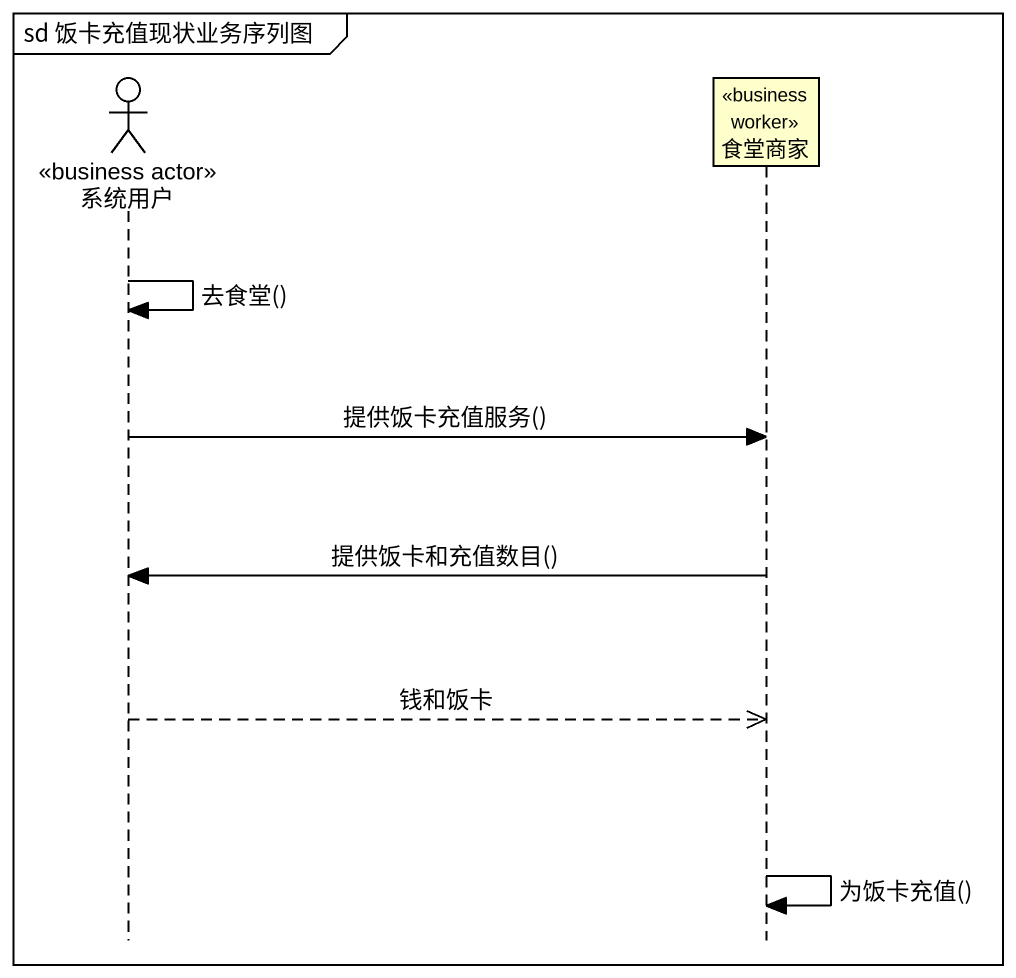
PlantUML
@startuml
mainframe sd 饭卡充值现状业务序列图
hide footbox
actor 系统用户 <<business actor>>
participant 食堂商家 <<business worker>>

系统用户 -> 系统用户 : 去食堂()
系统用户 -> 食堂商家 : 提供饭卡充值服务()
食堂商家 -> 系统用户 : 提供饭卡和充值数目()
系统用户 -->> 食堂商家 : 钱和饭卡
食堂商家 -> 食堂商家 : 为饭卡充值()
@enduml
